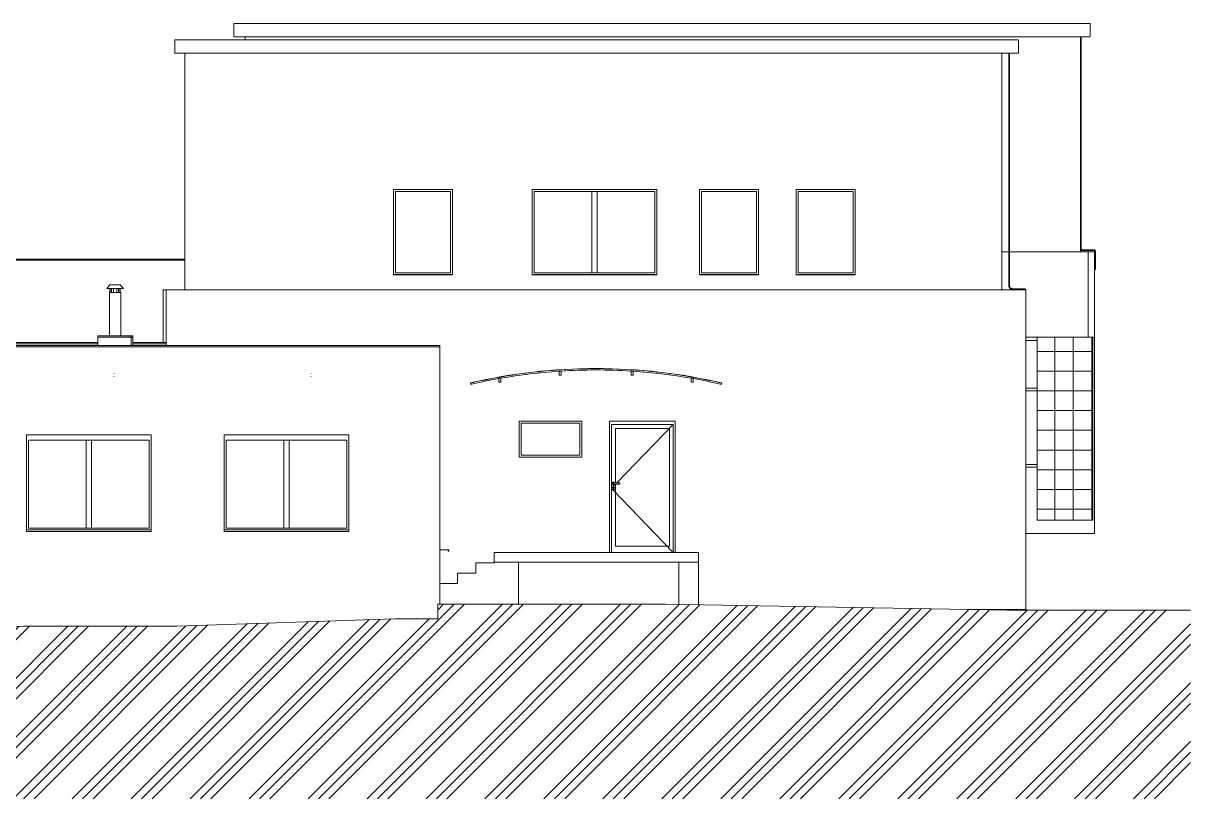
# Model space of a CAD drawing. Header units: millimetres. Extents: x -4051 to 472247, y -45352 to 20466.
# Drawn here: x 454470 to 472247, y -2011 to 9800 of the extents above; entities that cross this region are included whole.
import ezdxf

# ---------------------------------------------------------------- set-up
doc = ezdxf.new("R2010")
doc.units = ezdxf.units.MM
for name, color, linetype, lineweight in [('A-DETL-GENF', 92, 'Continuous', 9), ('A-DETL-THIN', 151, 'Continuous', 9), ('A-FLOR', 192, 'Continuous', 9), ('A-GENM', 13, 'Continuous', 9), ('A-GLAZ', 151, 'Continuous', 9), ('A-ROOF', 132, 'Continuous', 9), ('A-ROOF-OTLN', 132, 'Continuous', 9), ('A-WALL', 113, 'Continuous', 9), ('E-POWR-CNDT', 130, 'Continuous', 9), ('M-EQPM', 50, 'Continuous', 9), ('M-HVAC-CDFF', 50, 'Continuous', 9), ('Q-SPCQ', 91, 'Continuous', 9), ('S-COLS', 52, 'Continuous', 9)]:
    doc.layers.add(name, color=color, linetype=linetype, lineweight=lineweight)

# ---------------------------------------------------------------- blocks, each defined once
blk = doc.blocks.new('Betonový čtvercový sloup - 850 x 850-1550239-V-Bourání-Bourání')
at = {"layer": 'S-COLS'}
h = blk.add_hatch(dxfattribs=at)
h.set_pattern_fill('FP_123', color=256, style=0, pattern_type=2)
h.set_pattern_definition([(0, (8460.33, 0), (0, 300), []), (90, (8460.33, 0), (-280, 2e-14), [])])
h.paths.add_polyline_path([(8885, 2230), (8885, 5020), (8035, 5020), (8035, 2230), (8525, 2230)])
for p, q in [((8035, 5020), (8035, 2230)), ((8885, 5020), (8035, 5020)), ((8885, 2230), (8885, 5020)), ((8885, 2230), (8035, 2230))]:
    blk.add_line(p, q, dxfattribs=at)
blk = doc.blocks.new('OKNO_2k_ - OKNO_2k_2000 x 1500-1963758-V-Bourání-Bourání')
at = {"layer": 'A-GLAZ'}
for p, q in [((-14327, 2110), (-14327, 3450)), ((-14327, 3450), (-12487, 3450)), ((-13447, 2110), (-13447, 3450)), ((-13367, 3450), (-13447, 3450)), ((-13447, 3450), (-13447, 2110)), ((-13367, 3450), (-13367, 2110)), ((-12487, 3450), (-12487, 2110)), ((-12487, 3450), (-12487, 2110)), ((-12457, 2082), (-12457, 3530)), ((-12457, 3530), (-12457, 2082)), ((-12487, 2110), (-14327, 2110)), ((-13367, 2110), (-13447, 2110))]:
    blk.add_line(p, q, dxfattribs=at)
blk = doc.blocks.new('OKNO_2k_ - OKNO_2k_2000 x 1500-1963750-V-Bourání-Bourání')
at = {"layer": 'A-GLAZ'}
for p, q in [((-4317, 2110), (-4317, 3450)), ((-4317, 3450), (-2477, 3450)), ((-3437, 2110), (-3437, 3450)), ((-3357, 3450), (-3437, 3450)), ((-3437, 3450), (-3437, 2110)), ((-3357, 3450), (-3357, 2110)), ((-2477, 3450), (-2477, 2110)), ((-2477, 3450), (-2477, 2110)), ((-2447, 2082), (-2447, 3530)), ((-2447, 2082), (-2447, 3530)), ((-2477, 2110), (-4317, 2110)), ((-3357, 2110), (-3437, 2110))]:
    blk.add_line(p, q, dxfattribs=at)
blk = doc.blocks.new('OKNO_1k - OKNO_1k_1000x1400-2034295-V-Bourání-Bourání')
at = {"layer": 'A-GLAZ'}
for p, q in [((-1737, 6000), (-1737, 7240)), ((-1737, 7240), (-897, 7240)), ((-897, 7240), (-897, 6000)), ((-897, 6000), (-1737, 6000))]:
    blk.add_line(p, q, dxfattribs=at)
blk = doc.blocks.new('parapet_ext - parapet_ext-1802193-V-Bourání-Bourání')
at = {"layer": 'Q-SPCQ'}
blk.add_line((-867, 5972), (-1767, 5972), dxfattribs=at)
blk = doc.blocks.new('OKNO_2k_ - OKNO_2k_2000x1400-1963764-V-Bourání-Bourání')
at = {"layer": 'A-GLAZ'}
for p, q in [((373, 6000), (373, 7240)), ((373, 7240), (2213, 7240)), ((1253, 6000), (1253, 7240)), ((1333, 7240), (1253, 7240)), ((1333, 7240), (1333, 6000)), ((2213, 7240), (2213, 6000)), ((2213, 6000), (373, 6000)), ((1333, 6000), (1253, 6000))]:
    blk.add_line(p, q, dxfattribs=at)
blk = doc.blocks.new('parapet_ext - parapet_ext-1802194-V-Bourání-Bourání')
at = {"layer": 'Q-SPCQ'}
blk.add_line((2243, 5972), (343, 5972), dxfattribs=at)
blk = doc.blocks.new('OKNO_1k - OKNO_1k_900x550-2034296-V-Bourání-Bourání')
at = {"layer": 'A-GLAZ'}
for p, q in [((179, 3220), (179, 3710)), ((179, 3710), (1069, 3710)), ((1069, 3710), (1069, 3220)), ((1069, 3220), (179, 3220))]:
    blk.add_line(p, q, dxfattribs=at)
blk = doc.blocks.new('parapet_ext - parapet_ext-1802129-V-Bourání-Bourání')
at = {"layer": 'Q-SPCQ'}
blk.add_line((1099, 3192), (149, 3192), dxfattribs=at)
blk = doc.blocks.new('parapet_ext - parapet_ext-1802098-V-Bourání-Bourání')
at = {"layer": 'Q-SPCQ'}
for p, q in [((-4346, 2082), (-4347, 2082)), ((-4347, 2080), (-4346, 2080)), ((-4346, 2060), (-4346, 2082)), ((-2446, 2082), (-4346, 2082)), ((-2446, 2060), (-4346, 2060)), ((-2446, 2082), (-2446, 2060))]:
    blk.add_line(p, q, dxfattribs=at)
blk = doc.blocks.new('parapet_ext - parapet_ext-1802117-V-Bourání-Bourání')
at = {"layer": 'Q-SPCQ'}
for p, q in [((-7356, 2082), (-7357, 2082)), ((-7357, 2080), (-7356, 2080)), ((-7356, 2060), (-7356, 2082)), ((-5456, 2082), (-7356, 2082)), ((-5456, 2060), (-7356, 2060)), ((-5456, 2082), (-5456, 2060))]:
    blk.add_line(p, q, dxfattribs=at)
blk = doc.blocks.new('parapet_ext - parapet_ext-V208-V-Bourání-Bourání')
at = {"layer": 'Q-SPCQ'}
for p, q in [((-925, 1782), (-1063, 1782)), ((-1063, 1780), (-927, 1780)), ((-935, 1760), (-935, 1780)), ((-927, 1780), (-927, 1760)), ((-925, 1760), (-925, 1782)), ((-935, 1760), (-927, 1760)), ((-927, 1760), (-925, 1760))]:
    blk.add_line(p, q, dxfattribs=at)
blk = doc.blocks.new('DPS_stříška_postranní_vstup - DPS_stříška_postranní_vstup-1594410-V-Bourání-Bourání')
at = {"layer": 'M-EQPM'}
h = blk.add_hatch(dxfattribs=at)
h.set_pattern_fill('FP_125', color=256, style=0, pattern_type=2)
h.set_pattern_definition([(90, (1318.36, 4320), (-200, 1e-14), [])])
h.paths.add_polyline_path([(-594, 4320), (-279, 4387), (37, 4442), (381, 4487), (694, 4516), (997, 4534), (1318, 4540), (1640, 4534), (1961, 4515), (2287, 4484), (2599, 4442), (2916, 4387), (3231, 4320), (3231, 4322), (2894, 4393), (2600, 4444), (2281, 4487), (1941, 4519), (1640, 4536), (1318, 4542), (997, 4536), (666, 4516), (356, 4487), (35, 4444), (-280, 4389), (-594, 4322)])
for p, q in [((786, 4502), (756, 4502)), ((756, 4502), (756, 4442)), ((786, 4442), (786, 4502)), ((1851, 4502), (1851, 4442)), ((1881, 4502), (1851, 4502)), ((1881, 4442), (1881, 4502)), ((-594, 4322), (-594, 4320)), ((-589, 4301), (-594, 4320)), ((-132, 4393), (-162, 4393)), ((-162, 4393), (-162, 4333)), ((-162, 4333), (-132, 4333)), ((-132, 4333), (-132, 4393)), ((756, 4442), (786, 4442)), ((1851, 4442), (1881, 4442)), ((2768, 4393), (2768, 4333)), ((2798, 4393), (2768, 4393)), ((2768, 4333), (2798, 4333)), ((2798, 4333), (2798, 4393)), ((3231, 4320), (3226, 4301)), ((3231, 4320), (3231, 4322))]:
    blk.add_line(p, q, dxfattribs=at)
for radius, start, end in [(8422, 76.8739, 103.1261), (8420, 76.8739, 103.1261), (8400, 93.84, 99.9416), (8400, 86.365, 93.635), (8400, 80.0584, 86.16), (8400, 100.1493, 103.1261), (8400, 76.8739, 79.8507)]:
    blk.add_arc((1318, -3880), radius, start, end, dxfattribs=at)
blk = doc.blocks.new('Informační tabule - Informační tabule-1630104-V-Bourání-Bourání')
at = {"layer": 'A-GENM'}
for p, q in [((8035, 4241), (7865, 4241)), ((8035, 4201), (7865, 4201)), ((7865, 4201), (8035, 4201)), ((7864, 3081), (8035, 3081)), ((8035, 3081), (7864, 3081)), ((7864, 3041), (8035, 3041))]:
    blk.add_line(p, q, dxfattribs=at)
blk = doc.blocks.new('OKNO_dvere vchod_1k_nadsvetlik - vstupni dvere 1000_2200-1689678-V-Bourání-Bourání')
at = {"layer": 'A-GLAZ'}
for p, q in [((1554, 1740), (1554, 3690)), ((1554, 3690), (2494, 3690)), ((1614, 2800), (1614, 3630)), ((1614, 3630), (2434, 3630)), ((2494, 3690), (1636, 2800)), ((2434, 3630), (2434, 1835)), ((2494, 3690), (2494, 1740)), ((1559, 2720), (1554, 2715)), ((1554, 2715), (1559, 2710)), ((1681, 2800), (1571, 2800)), ((1571, 2800), (1571, 2780)), ((1571, 2780), (1681, 2780)), ((1617, 2780), (1576, 2737)), ((1576, 2693), (2494, 1740)), ((1577, 2707), (1577, 2723)), ((1585, 2723), (1585, 2707)), ((1614, 1835), (1614, 2780)), ((1681, 2780), (1681, 2800)), ((2434, 1835), (1614, 1835))]:
    blk.add_line(p, q, dxfattribs=at)
for centre, radius, start, end in [((1581, 2790), 23, 25.9439, 180), ((1581, 2790), 23, 180, 334.0561), ((1581, 2715), 23, 360, 180), ((1581, 2715), 23, 180, 0), ((1581, 2723), 4, 0, 180), ((1581, 2707), 4, 180, 0)]:
    blk.add_arc(centre, radius, start, end, dxfattribs=at)
blk = doc.blocks.new('Komín6 - Komín6-1996301-V-Bourání-Bourání')
at = {"layer": 'M-HVAC-CDFF'}
for p, q in [((-6085, 5815), (-6131, 5760)), ((-6131, 5760), (-6006, 5760)), ((-6091, 5700), (-6091, 5040)), ((-6006, 5700), (-6091, 5700)), ((-6085, 5815), (-6006, 5815)), ((-6085, 5760), (-6085, 5700)), ((-6080, 5700), (-6080, 5760)), ((-6059, 5700), (-6059, 5760)), ((-6033, 5760), (-6033, 5700)), ((-6030, 5700), (-6030, 5760)), ((-6006, 5815), (-5927, 5815)), ((-6006, 5760), (-5881, 5760)), ((-5921, 5700), (-6006, 5700)), ((-5982, 5700), (-5982, 5760)), ((-5979, 5700), (-5979, 5760)), ((-5953, 5760), (-5953, 5700)), ((-5932, 5700), (-5932, 5760)), ((-5881, 5760), (-5927, 5815)), ((-5927, 5700), (-5927, 5760)), ((-5921, 5040), (-5921, 5700))]:
    blk.add_line(p, q, dxfattribs=at)

msp = doc.modelspace()

# ---------------------------------------------------------------- hatches: boundary and pattern name
at = {"layer": 'A-DETL-GENF'}
h = msp.add_hatch(dxfattribs=at)
h.set_pattern_fill('FP_8', style=0, pattern_type=2)
h.set_pattern_definition([(45, (461874, 0), (-449.013, 449.013), []), (45, (462032.7, 0), (0, 898.026), []), (45, (461715.2, 0), (0, 898.026), [])])
h.paths.add_polyline_path([(433666, -2011), (472247, -2011), (472247, 860), (469447, 860), (464248, 951), (460781, 951), (460781, 731), (460128, 731), (456810, 615), (454470, 615), (452852, 530), (451102, 623), (447427, 430), (445727, 430), (444386, 324), (438322, 324), (436877, 248), (431437, 248), (431437, 148), (430338, 109), (429792, 235), (429172, 235), (429172, -2011), (432280, -2011)])

# ---------------------------------------------------------------- linework, layer by layer
at = {"layer": 'A-DETL-THIN'}
for p, q in [((464248, 951), (460781, 951)), ((460781, 951), (460781, 731)), ((469447, 860), (464248, 951)), ((460128, 731), (456810, 615)), ((460781, 731), (460128, 731)), ((472247, 860), (469447, 860)), ((454470, 615), (452852, 530)), ((456810, 615), (454470, 615))]:
    msp.add_line(p, q, dxfattribs=at)
at = {"layer": 'A-FLOR'}
for p, q in [((469909, 4970), (469739, 4970)), ((461642, 1740), (464752, 1740)), ((461642, 1740), (461642, 1590)), ((464752, 1590), (464752, 1740)), ((464752, 1590), (462012, 1590))]:
    msp.add_line(p, q, dxfattribs=at)
at = {"layer": 'A-ROOF', "color": 41}
for p, q in [((444924, 6210), (456927, 6210)), ((456927, 6190), (444924, 6190)), ((444636, 4940), (455602, 4940)), ((444666, 4890), (460813, 4890)), ((460813, 4870), (444666, 4870)), ((455602, 4920), (446401, 4920)), ((456139, 4940), (456647, 4940)), ((456647, 4920), (456139, 4920)), ((460811, 4870), (460811, 4890)), ((460813, 4870), (460813, 4890))]:
    msp.add_line(p, q, dxfattribs=at)
at = {"layer": 'A-ROOF'}
for p, q in [((455602, 5040), (456139, 5040)), ((455602, 5040), (455602, 5020)), ((456111, 5020), (456111, 5040)), ((456139, 5040), (456139, 5020))]:
    msp.add_line(p, q, dxfattribs=at)
at = {"layer": 'A-ROOF-OTLN'}
for p, q in [((457678, 9602), (457678, 9794)), ((470710, 9800), (457684, 9800)), ((470716, 9602), (470716, 9794)), ((456777, 9352), (456777, 9544)), ((469617, 9550), (456783, 9550)), ((457684, 9596), (470710, 9596)), ((469623, 9544), (469623, 9352)), ((456783, 9346), (469617, 9346))]:
    msp.add_line(p, q, dxfattribs=at)
for points, knots in [([(457678, 9794), (457678, 9794), (457678, 9795), (457678, 9796), (457679, 9797), (457679, 9797), (457679, 9798), (457680, 9798), (457680, 9799), (457681, 9799), (457681, 9799), (457682, 9799), (457682, 9800), (457682, 9800), (457683, 9800), (457683, 9800), (457683, 9800), (457684, 9800), (457684, 9800)], [0, 0, 0, 0, 0.125, 0.1875, 0.25, 0.3125, 0.34375, 0.375, 0.4375, 0.5, 0.53125, 0.5625, 0.59375, 0.625, 0.65625, 0.6875, 0.71875, 0.75, 0.75, 0.75, 0.75]), ([(470716, 9794), (470716, 9794), (470716, 9795), (470715, 9796), (470715, 9797), (470715, 9797), (470714, 9798), (470714, 9798), (470713, 9799), (470713, 9799), (470712, 9799), (470712, 9799), (470712, 9800), (470711, 9800), (470711, 9800), (470711, 9800), (470710, 9800), (470710, 9800), (470710, 9800)], [0, 0, 0, 0, 0.125, 0.1875, 0.25, 0.3125, 0.34375, 0.375, 0.4375, 0.5, 0.53125, 0.5625, 0.59375, 0.625, 0.65625, 0.6875, 0.71875, 0.75, 0.75, 0.75, 0.75]), ([(457684, 9596), (457684, 9596), (457683, 9596), (457683, 9596), (457683, 9596), (457682, 9596), (457682, 9596), (457682, 9596), (457681, 9596), (457681, 9596), (457681, 9597), (457680, 9597), (457680, 9597), (457679, 9598), (457679, 9598), (457679, 9599), (457678, 9599), (457678, 9600), (457678, 9601), (457678, 9602)], [0.3333333, 0.3333333, 0.3333333, 0.3333333, 0.3611111, 0.3888889, 0.4166667, 0.4444444, 0.4722222, 0.5, 0.5277778, 0.5555556, 0.5833333, 0.6111111, 0.6666667, 0.6944444, 0.7222222, 0.7777778, 0.8333333, 0.8888889, 1, 1, 1, 1]), ([(470710, 9596), (470710, 9596), (470710, 9596), (470711, 9596), (470711, 9596), (470711, 9596), (470712, 9596), (470712, 9596), (470712, 9596), (470713, 9596), (470713, 9597), (470714, 9597), (470714, 9597), (470714, 9598), (470715, 9598), (470715, 9599), (470715, 9599), (470716, 9600), (470716, 9601), (470716, 9602)], [0.3333333, 0.3333333, 0.3333333, 0.3333333, 0.3611111, 0.3888889, 0.4166667, 0.4444444, 0.4722222, 0.5, 0.5277778, 0.5555556, 0.5833333, 0.6111111, 0.6666667, 0.6944444, 0.7222222, 0.7777778, 0.8333333, 0.8888889, 1, 1, 1, 1]), ([(456777, 9544), (456777, 9544), (456777, 9545), (456778, 9546), (456778, 9547), (456779, 9547), (456779, 9548), (456779, 9548), (456780, 9549), (456780, 9549), (456781, 9549), (456781, 9549), (456781, 9550), (456782, 9550), (456782, 9550), (456783, 9550), (456783, 9550), (456783, 9550), (456783, 9550)], [0, 0, 0, 0, 0.125, 0.1875, 0.25, 0.3125, 0.34375, 0.375, 0.4375, 0.5, 0.53125, 0.5625, 0.59375, 0.625, 0.65625, 0.6875, 0.71875, 0.75, 0.75, 0.75, 0.75]), ([(469617, 9550), (469617, 9550), (469618, 9550), (469618, 9550), (469618, 9550), (469619, 9550), (469619, 9550), (469620, 9549), (469620, 9549), (469620, 9549), (469621, 9549), (469621, 9549), (469621, 9548), (469622, 9548), (469622, 9547), (469622, 9547), (469623, 9546), (469623, 9545), (469623, 9544), (469623, 9544)], [-0.75, -0.75, -0.75, -0.75, -0.71875, -0.6875, -0.65625, -0.625, -0.59375, -0.5625, -0.53125, -0.5, -0.46875, -0.4375, -0.375, -0.34375, -0.3125, -0.25, -0.1875, -0.125, 0, 0, 0, 0]), ([(456783, 9346), (456783, 9346), (456783, 9346), (456783, 9346), (456782, 9346), (456782, 9346), (456781, 9346), (456781, 9346), (456781, 9346), (456780, 9346), (456780, 9347), (456780, 9347), (456779, 9347), (456779, 9348), (456779, 9348), (456778, 9349), (456778, 9349), (456777, 9350), (456777, 9351), (456777, 9352)], [0.3333333, 0.3333333, 0.3333333, 0.3333333, 0.3611111, 0.3888889, 0.4166667, 0.4444444, 0.4722222, 0.5, 0.5277778, 0.5555556, 0.5833333, 0.6111111, 0.6666667, 0.6944444, 0.7222222, 0.7777778, 0.8333333, 0.8888889, 1, 1, 1, 1]), ([(469623, 9352), (469623, 9351), (469623, 9350), (469623, 9349), (469622, 9349), (469622, 9348), (469622, 9347), (469621, 9347), (469621, 9347), (469621, 9347), (469620, 9346), (469620, 9346), (469620, 9346), (469619, 9346), (469619, 9346), (469618, 9346), (469618, 9346), (469618, 9346), (469617, 9346), (469617, 9346)], [-1, -1, -1, -1, -0.8888889, -0.8333333, -0.7777778, -0.7222222, -0.6666667, -0.6388889, -0.6111111, -0.5833333, -0.5555556, -0.5277778, -0.5, -0.4722222, -0.4444444, -0.4166667, -0.3888889, -0.3611111, -0.3333333, -0.3333333, -0.3333333, -0.3333333])]:
    msp.add_open_spline(points, degree=3, knots=knots, dxfattribs=at)
at = {"layer": 'A-WALL'}
for p, q in [((457848, 9550), (457848, 9596)), ((470570, 6320), (470570, 9596)), ((456927, 5740), (456927, 9346)), ((469373, 9346), (469373, 5740)), ((460107, 5970), (460107, 7270)), ((460107, 7270), (461007, 7270)), ((461007, 7270), (461007, 5970)), ((462217, 5970), (462217, 7270)), ((462217, 7270), (464117, 7270)), ((464117, 7270), (464117, 5970)), ((464767, 5970), (464767, 7270)), ((464767, 7270), (465667, 7270)), ((465667, 7270), (465667, 5970)), ((466240, 5970), (466240, 7270)), ((466240, 7270), (467140, 7270)), ((467140, 7270), (467140, 5970)), ((469479, 6320), (469373, 6320)), ((470784, 6320), (469488, 6320)), ((470684, 5020), (470684, 6320)), ((470784, 6320), (470784, 2030)), ((461007, 5970), (460107, 5970)), ((464117, 5970), (462217, 5970)), ((465667, 5970), (464767, 5970)), ((467140, 5970), (466240, 5970)), ((469738, 5740), (456600, 5740)), ((456600, 5740), (456600, 4940)), ((456647, 4890), (456647, 5740)), ((469738, 5740), (469738, 870)), ((456139, 5020), (455602, 5020)), ((455602, 5020), (455602, 4890)), ((456111, 4890), (456111, 5020)), ((456139, 4890), (456139, 5020)), ((469739, 5020), (469909, 5020)), ((470784, 5020), (470759, 5020)), ((462023, 3190), (462023, 3740)), ((462023, 3740), (462973, 3740)), ((462973, 3740), (462973, 3190)), ((463398, 1740), (463398, 3740)), ((463398, 3740), (464398, 3740)), ((464398, 3740), (464398, 1740)), ((456417, 2082), (456417, 3530)), ((459427, 2082), (459427, 3530)), ((462973, 3190), (462023, 3190)), ((469738, 2030), (470784, 2030)), ((461082, 1266), (461082, 1424)), ((461082, 1424), (461362, 1424)), ((461362, 1424), (461362, 1582)), ((461362, 1582), (461642, 1582)), ((461642, 1582), (461642, 1590)), ((461642, 1590), (462012, 1590)), ((462012, 1590), (462012, 951)), ((464452, 947), (464452, 1590)), ((464752, 1590), (464752, 942)), ((460811, 1266), (461082, 1266)), ((468869, 870), (469738, 870))]:
    msp.add_line(p, q, dxfattribs=at)
at = {"layer": 'A-WALL', "color": 41}
for p, q in [((460811, 4870), (460811, 951)), ((455851, 4464), (455850, 4464)), ((458851, 4464), (458850, 4464)), ((455850, 4420), (455851, 4420)), ((458850, 4420), (458851, 4420)), ((454518, 3530), (456418, 3530)), ((454518, 2080), (454518, 3530)), ((456418, 3530), (456418, 2082)), ((457528, 3530), (459428, 3530)), ((457528, 2080), (457528, 3530)), ((459428, 3530), (459428, 2082))]:
    msp.add_line(p, q, dxfattribs=at)
at = {"layer": 'E-POWR-CNDT'}
for p, q in [((470523, 9800), (470178, 9800)), ((470178, 9800), (470178, 9800)), ((470556, 9800), (470523, 9800)), ((470571, 9596), (470571, 6398)), ((470581, 6398), (470581, 9596)), ((469479, 9346), (469479, 5835)), ((469489, 5835), (469489, 9346)), ((470571, 6398), (470571, 6365)), ((470581, 6365), (470581, 6398)), ((470629, 6350), (470596, 6350)), ((470596, 6340), (470629, 6340)), ((470741, 6350), (470629, 6350)), ((470629, 6340), (470741, 6340)), ((470773, 6350), (470741, 6350)), ((470741, 6340), (470773, 6340)), ((470788, 6325), (470788, 6292)), ((470788, 6292), (470788, 6098)), ((470798, 6292), (470798, 6325)), ((470798, 6098), (470798, 6292)), ((470788, 6098), (470788, 6065)), ((470798, 6065), (470798, 6098)), ((469479, 5835), (469479, 5802)), ((469489, 5802), (469489, 5835)), ((469566, 5757), (469534, 5757)), ((469534, 5747), (469566, 5747)), ((469682, 5757), (469566, 5757)), ((469566, 5747), (469682, 5747)), ((469714, 5757), (469682, 5757)), ((469682, 5747), (469714, 5747)), ((469739, 5700), (469739, 5732)), ((469739, 4183), (469739, 5700)), ((469739, 4150), (469739, 4183))]:
    msp.add_line(p, q, dxfattribs=at)
at = {"layer": 'E-POWR-CNDT', "flags": 128}
for points in [[(470558, 9800), (470557, 9800), (470556, 9800), (470556, 9800)], [(470571, 6365), (470571, 6364), (470571, 6363), (470571, 6362), (470571, 6361), (470571, 6360), (470572, 6359), (470572, 6358), (470572, 6357), (470573, 6356), (470573, 6355), (470573, 6354), (470574, 6353), (470574, 6353), (470575, 6352), (470575, 6351), (470576, 6350), (470577, 6349), (470577, 6349), (470578, 6348), (470579, 6347), (470579, 6346), (470580, 6346), (470581, 6345), (470582, 6345), (470582, 6344), (470583, 6343), (470584, 6343), (470585, 6342), (470586, 6342), (470587, 6342), (470588, 6341), (470589, 6341), (470590, 6341), (470591, 6341), (470592, 6340), (470593, 6340), (470594, 6340), (470595, 6340), (470596, 6340), (470596, 6340)], [(470596, 6350), (470595, 6350), (470595, 6350), (470594, 6350), (470594, 6350), (470593, 6350), (470592, 6350), (470592, 6351), (470591, 6351), (470591, 6351), (470590, 6351), (470590, 6351), (470589, 6352), (470589, 6352), (470588, 6352), (470588, 6353), (470587, 6353), (470587, 6353), (470586, 6354), (470586, 6354), (470585, 6355), (470585, 6355), (470584, 6355), (470584, 6356), (470584, 6356), (470583, 6357), (470583, 6357), (470583, 6358), (470582, 6358), (470582, 6359), (470582, 6360), (470582, 6360), (470582, 6361), (470581, 6361), (470581, 6362), (470581, 6362), (470581, 6363), (470581, 6364), (470581, 6364), (470581, 6365), (470581, 6365)], [(470798, 6325), (470798, 6326), (470798, 6327), (470798, 6328), (470798, 6329), (470798, 6330), (470798, 6331), (470797, 6332), (470797, 6333), (470797, 6334), (470796, 6335), (470796, 6336), (470796, 6337), (470795, 6337), (470795, 6338), (470794, 6339), (470794, 6340), (470793, 6341), (470792, 6341), (470792, 6342), (470791, 6343), (470790, 6344), (470789, 6344), (470789, 6345), (470788, 6345), (470787, 6346), (470786, 6347), (470785, 6347), (470784, 6348), (470783, 6348), (470783, 6348), (470782, 6349), (470781, 6349), (470780, 6349), (470779, 6349), (470778, 6350), (470777, 6350), (470776, 6350), (470775, 6350), (470774, 6350), (470773, 6350)], [(470773, 6340), (470774, 6340), (470775, 6340), (470775, 6340), (470776, 6340), (470776, 6340), (470777, 6340), (470778, 6339), (470778, 6339), (470779, 6339), (470779, 6339), (470780, 6339), (470780, 6338), (470781, 6338), (470781, 6338), (470782, 6337), (470782, 6337), (470783, 6337), (470783, 6336), (470784, 6336), (470784, 6335), (470785, 6335), (470785, 6335), (470785, 6334), (470786, 6334), (470786, 6333), (470786, 6333), (470787, 6332), (470787, 6332), (470787, 6331), (470787, 6330), (470788, 6330), (470788, 6329), (470788, 6329), (470788, 6328), (470788, 6328), (470788, 6327), (470788, 6326), (470788, 6326), (470788, 6325), (470788, 6325)], [(470788, 6065), (470788, 6064), (470788, 6064), (470788, 6063), (470788, 6063), (470788, 6062), (470788, 6061), (470788, 6061), (470788, 6060), (470788, 6060), (470787, 6059), (470787, 6059), (470787, 6058), (470786, 6058), (470786, 6057), (470786, 6057), (470786, 6056), (470785, 6056), (470785, 6055), (470784, 6055)], [(470784, 6042), (470785, 6043), (470786, 6043), (470787, 6044), (470788, 6044), (470788, 6045), (470789, 6046), (470790, 6046), (470791, 6047), (470791, 6048), (470792, 6048), (470793, 6049), (470793, 6050), (470794, 6051), (470795, 6051), (470795, 6052), (470796, 6053), (470796, 6054), (470796, 6055), (470797, 6056), (470797, 6057), (470797, 6058), (470798, 6059), (470798, 6060), (470798, 6061), (470798, 6062), (470798, 6063), (470798, 6064), (470798, 6065), (470798, 6065)], [(469479, 5802), (469479, 5800), (469479, 5798), (469479, 5796), (469479, 5793), (469480, 5791), (469480, 5789), (469481, 5787), (469481, 5785), (469482, 5783), (469483, 5781), (469484, 5779), (469485, 5777), (469486, 5775), (469487, 5773), (469488, 5771), (469489, 5769), (469491, 5768), (469492, 5766), (469494, 5764), (469495, 5763), (469497, 5761), (469499, 5760), (469500, 5758), (469502, 5757), (469504, 5756), (469506, 5755), (469508, 5754), (469510, 5753), (469512, 5752), (469514, 5751), (469516, 5750), (469518, 5750), (469520, 5749), (469522, 5748), (469524, 5748), (469526, 5748), (469529, 5747), (469531, 5747), (469533, 5747), (469534, 5747)], [(469534, 5757), (469532, 5757), (469530, 5757), (469528, 5758), (469526, 5758), (469525, 5758), (469523, 5759), (469521, 5759), (469519, 5760), (469518, 5760), (469516, 5761), (469514, 5762), (469513, 5762), (469511, 5763), (469510, 5764), (469508, 5765), (469507, 5766), (469505, 5767), (469504, 5768), (469503, 5770), (469501, 5771), (469500, 5772), (469499, 5774), (469498, 5775), (469497, 5776), (469496, 5778), (469495, 5779), (469494, 5781), (469493, 5783), (469492, 5784), (469492, 5786), (469491, 5788), (469490, 5789), (469490, 5791), (469490, 5793), (469489, 5795), (469489, 5796), (469489, 5798), (469489, 5800), (469489, 5802), (469489, 5802)], [(469738, 5740), (469737, 5741), (469737, 5742), (469737, 5743), (469736, 5744), (469736, 5745), (469735, 5745), (469735, 5746), (469734, 5747), (469733, 5748), (469733, 5749), (469732, 5749), (469731, 5750), (469731, 5751), (469730, 5751), (469729, 5752), (469728, 5753), (469728, 5753), (469727, 5754), (469726, 5754), (469725, 5755), (469724, 5755), (469723, 5756), (469722, 5756), (469721, 5756), (469720, 5756), (469719, 5757), (469718, 5757), (469717, 5757), (469716, 5757), (469715, 5757), (469714, 5757), (469714, 5757)], [(469714, 5747), (469715, 5747), (469715, 5747), (469716, 5747), (469716, 5747), (469717, 5747), (469718, 5747), (469718, 5747), (469719, 5746), (469719, 5746), (469720, 5746), (469720, 5746), (469721, 5746), (469722, 5745), (469722, 5745), (469723, 5745), (469723, 5744), (469723, 5744), (469724, 5743), (469724, 5743), (469725, 5743), (469725, 5742), (469726, 5742), (469726, 5741), (469726, 5741), (469727, 5740), (469727, 5740)], [(469739, 5732), (469739, 5733), (469739, 5734), (469739, 5735), (469739, 5736), (469739, 5737), (469738, 5738), (469738, 5739)], [(469738, 4144), (469738, 4145), (469739, 4146), (469739, 4147), (469739, 4148), (469739, 4149), (469739, 4150), (469739, 4150)]]:
    msp.add_lwpolyline(points, dxfattribs=at)

# ---------------------------------------------------------------- block references
at = {"layer": 'A-GENM'}
msp.add_blockref('Informační tabule - Informační tabule-1630104-V-Bourání-Bourání', (461874, 0), dxfattribs=at)
at = {"layer": 'A-GLAZ'}
for name, p in [('OKNO_1k - OKNO_1k_1000x1400-2034295-V-Bourání-Bourání', (461874, 0)), ('OKNO_2k_ - OKNO_2k_2000x1400-1963764-V-Bourání-Bourání', (461874, 0)), ('OKNO_1k - OKNO_1k_1000x1400-2034295-V-Bourání-Bourání', (466534, 0)), ('OKNO_1k - OKNO_1k_1000x1400-2034295-V-Bourání-Bourání', (468007, 0)), ('OKNO_1k - OKNO_1k_900x550-2034296-V-Bourání-Bourání', (461874, 0)), ('OKNO_dvere vchod_1k_nadsvetlik - vstupni dvere 1000_2200-1689678-V-Bourání-Bourání', (461874, 0)), ('OKNO_2k_ - OKNO_2k_2000 x 1500-1963758-V-Bourání-Bourání', (468874, 0)), ('OKNO_2k_ - OKNO_2k_2000 x 1500-1963750-V-Bourání-Bourání', (461874, 0))]:
    msp.add_blockref(name, p, dxfattribs=at)
at = {"layer": 'M-EQPM'}
msp.add_blockref('DPS_stříška_postranní_vstup - DPS_stříška_postranní_vstup-1594410-V-Bourání-Bourání', (461874, 0), dxfattribs=at)
at = {"layer": 'M-HVAC-CDFF'}
msp.add_blockref('Komín6 - Komín6-1996301-V-Bourání-Bourání', (461874, 0), dxfattribs=at)
at = {"layer": 'Q-SPCQ'}
for name, p in [('parapet_ext - parapet_ext-1802193-V-Bourání-Bourání', (461874, 0)), ('parapet_ext - parapet_ext-1802194-V-Bourání-Bourání', (461874, 0)), ('parapet_ext - parapet_ext-1802193-V-Bourání-Bourání', (466534, 0)), ('parapet_ext - parapet_ext-1802193-V-Bourání-Bourání', (468007, 0)), ('parapet_ext - parapet_ext-1802129-V-Bourání-Bourání', (461874, 0)), ('parapet_ext - parapet_ext-1802117-V-Bourání-Bourání', (461874, 0)), ('parapet_ext - parapet_ext-1802098-V-Bourání-Bourání', (461874, 0)), ('parapet_ext - parapet_ext-V208-V-Bourání-Bourání', (461874, 0))]:
    msp.add_blockref(name, p, dxfattribs=at)
at = {"layer": 'S-COLS'}
msp.add_blockref('Betonový čtvercový sloup - 850 x 850-1550239-V-Bourání-Bourání', (461874, 0), dxfattribs=at)

doc.saveas('drawing.dxf')
